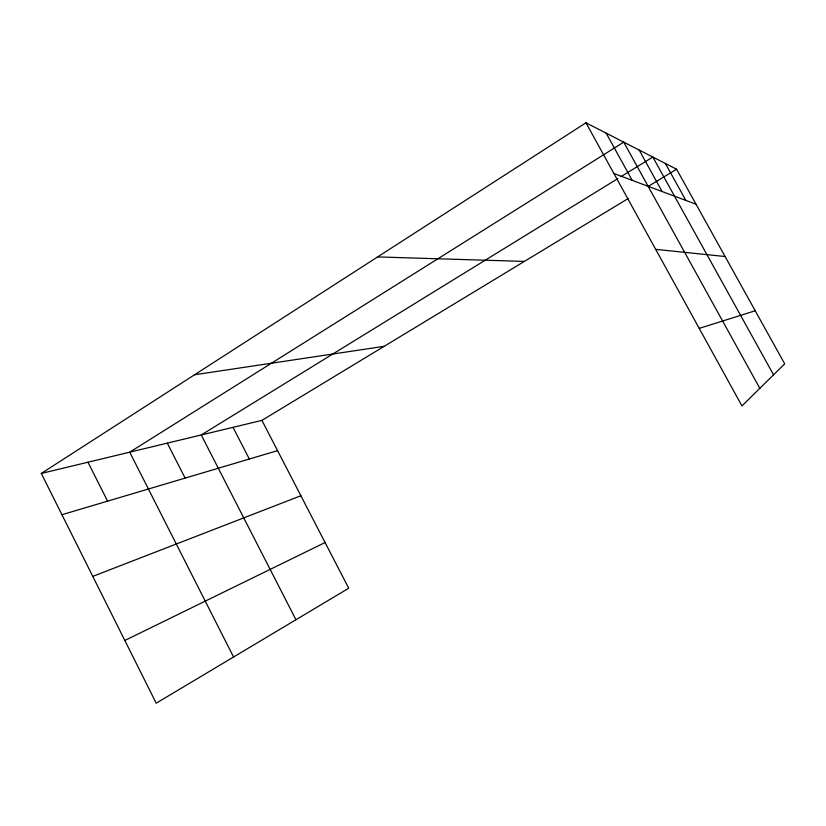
<?xml version="1.0" encoding="UTF-8"?>
<svg xmlns="http://www.w3.org/2000/svg" width="826" height="826" viewBox="0 0 826 826"><rect width="100%" height="100%" fill="white"/><g stroke="black" fill="none" stroke-linecap="round" stroke-linejoin="round"><path stroke-width="1.24" d="M41.3 473.443L261.914 420.382L348.717 588.226L156.207 703.205L41.3 473.443L585.964 122.795L676.587 169.216L784.7 363.843L741.944 405.927L585.964 122.795M617.807 178.612L201.255 434.972L295.945 619.748M621.09 176.588L652.839 157.054L773.549 374.818M261.914 420.382L628.08 198.601M647.925 186.583L676.587 169.216M124.829 640.47L325.093 542.527M92.78 576.383L300.891 495.745M699.219 328.387L755.222 310.772M61.94 514.712L277.557 450.635M194.575 374.767L384.204 346.311M377.627 256.917L524.365 261.419M655.689 249.359L725.083 256.514M613.883 173.481L696.039 204.239M665.374 163.476L685.89 200.429M639.169 150.043L662.142 191.549M759.827 388.323L623.723 142.134L129.734 452.173L233.562 657M606.15 133.131L632.2 180.336M233.004 427.331L249.328 459.019M167.286 443.139L185.117 478.109M87.979 462.219L107.597 501.145"/></g></svg>
